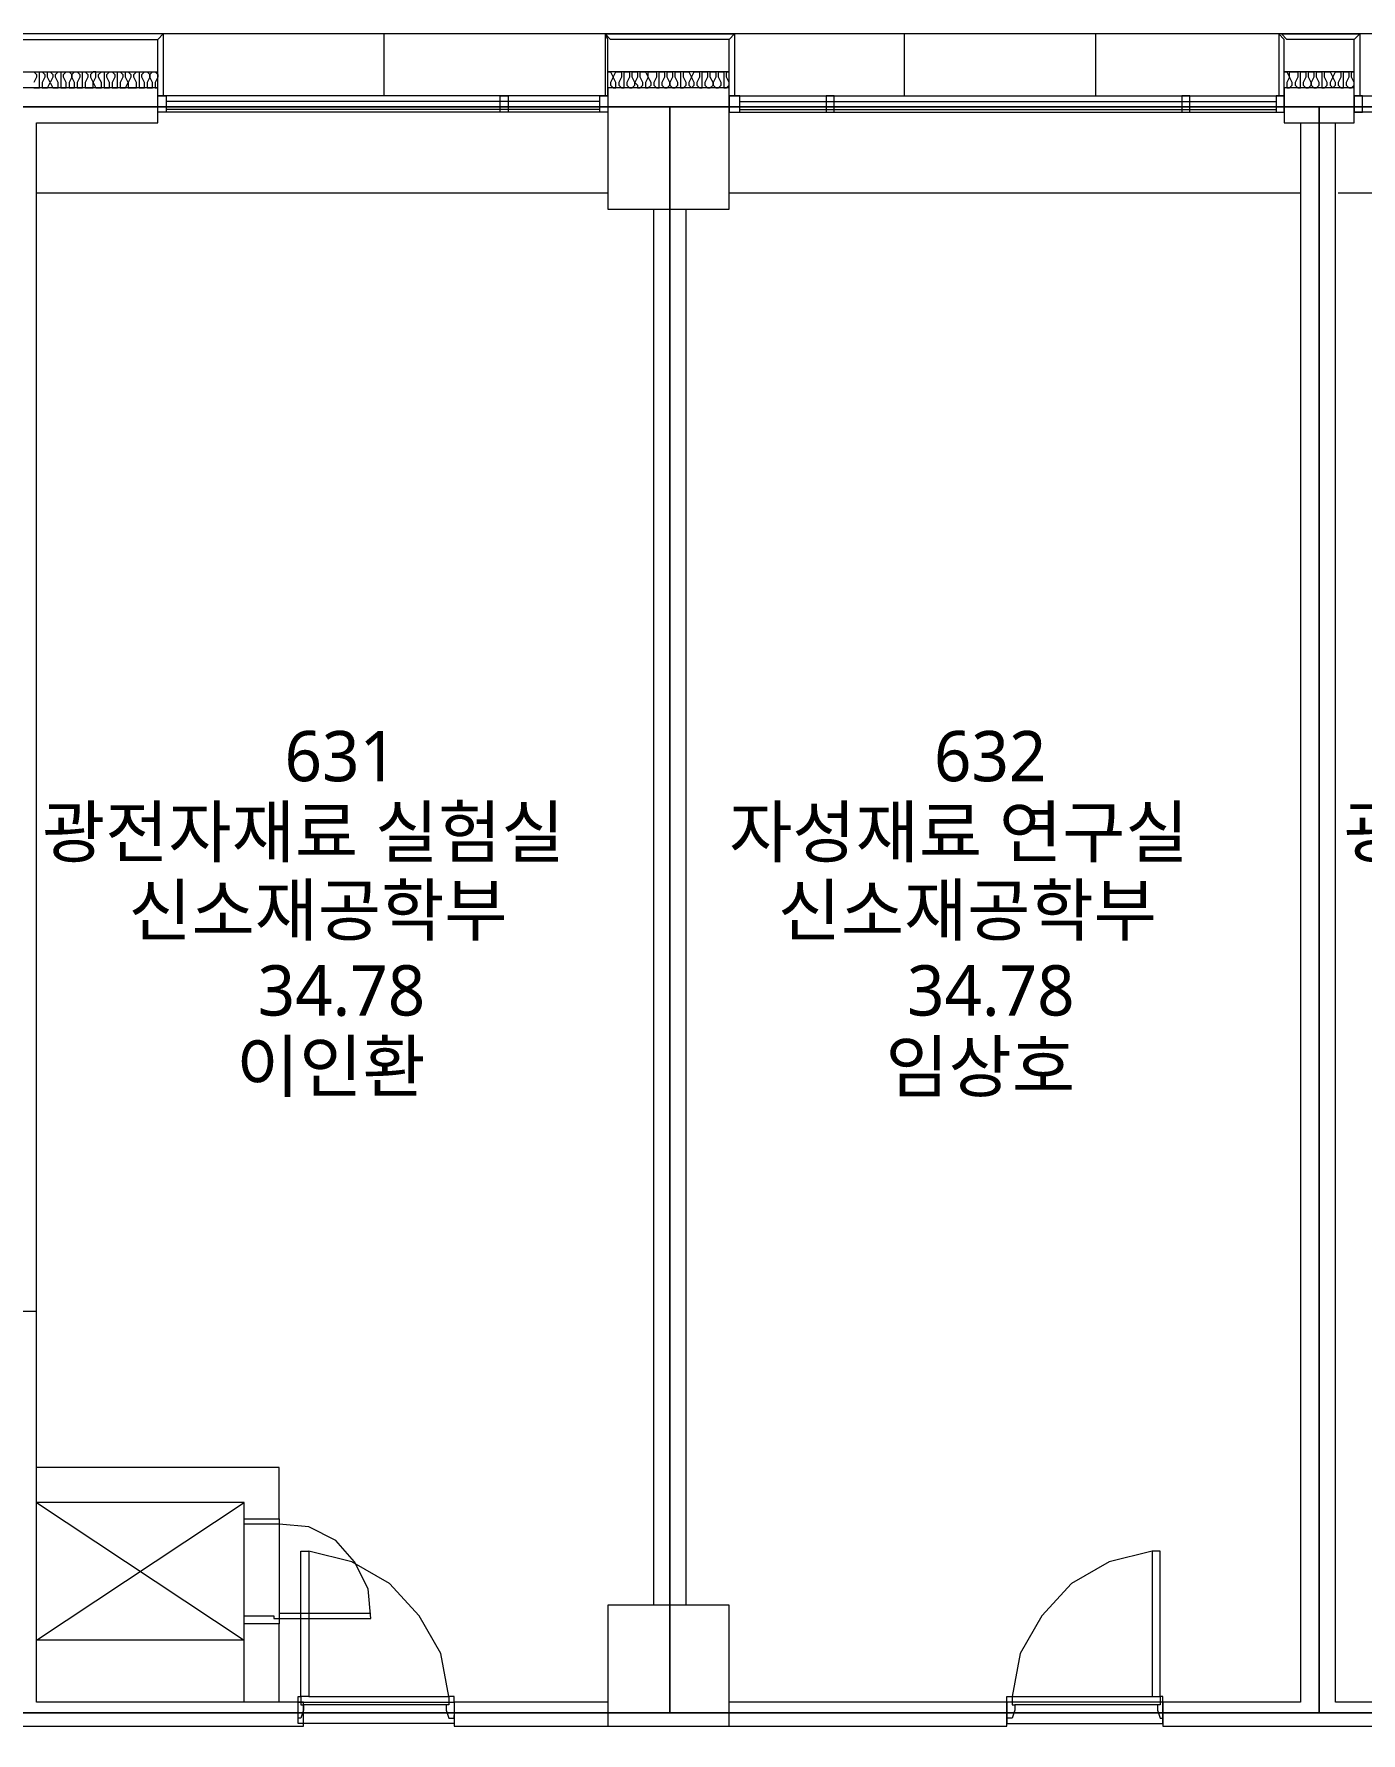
# Model space of a CAD drawing. Header units: millimetres. Extents: x -4005 to 126991, y -1911 to 106703.
# Drawn here: x 23034 to 30690, y 29588 to 39389 of the extents above; entities that cross this region are included whole.
import ezdxf

# ---------------------------------------------------------------- set-up
doc = ezdxf.new("R2010")
doc.units = ezdxf.units.MM
doc.layers.add('PDF_문자', color=7, linetype='Continuous')
doc.layers.add('PDF_형상', color=7, linetype='Continuous')
doc.styles.add('PDF 맑은 고딕', font='malgun.ttf')

msp = doc.modelspace()

# ---------------------------------------------------------------- linework, layer by layer
at = {"layer": 'PDF_형상', "lineweight": 5}
for points in [[(66310.4, 39388.8), (71922, 39388.8), (71890.9, 39357.7), (66341.5, 39357.7), (66310.4, 39388.8), (20173.8, 39388.8)], [(25054.8, 39031.2), (25054.8, 39388.8)], [(28054.9, 39388.8), (28054.9, 39031.2)], [(29158.6, 39388.8), (29158.6, 39031.2)], [(21759.3, 39171.1), (23749.1, 39171.1)], [(23034, 39171.1), (23049.5, 39155.6), (23049.5, 39140), (23034, 39109)], [(23034, 39077.9), (23049.5, 39077.9), (23065.1, 39077.9), (23065.1, 39109), (23065.1, 39140), (23065.1, 39155.6), (23065.1, 39171.1), (23080.6, 39171.1), (23096.2, 39155.6), (23096.2, 39140), (23080.6, 39109), (23080.6, 39077.9), (23096.2, 39077.9), (23111.7, 39077.9), (23127.3, 39109), (23111.7, 39140), (23111.7, 39155.6), (23111.7, 39171.1), (23127.3, 39171.1), (23142.8, 39155.6), (23142.8, 39140), (23127.3, 39109), (23142.8, 39077.9), (23158.4, 39077.9), (23173.9, 39077.9), (23173.9, 39109), (23158.4, 39140), (23158.4, 39155.6), (23173.9, 39171.1), (23189.4, 39171.1), (23189.4, 39155.6), (23189.4, 39140), (23189.4, 39109), (23189.4, 39077.9), (23205, 39077.9), (23220.5, 39077.9), (23220.5, 39109), (23205, 39140), (23205, 39155.6), (23220.5, 39171.1), (23236.1, 39171.1), (23251.6, 39155.6), (23251.6, 39140), (23236.1, 39109), (23236.1, 39077.9), (23251.6, 39077.9), (23267.2, 39077.9), (23267.2, 39109), (23251.6, 39140), (23251.6, 39155.6), (23267.2, 39171.1), (23282.7, 39171.1), (23298.3, 39155.6), (23298.3, 39140), (23282.7, 39109), (23282.7, 39077.9), (23298.3, 39077.9), (23313.8, 39077.9), (23313.8, 39109), (23313.8, 39140), (23313.8, 39155.6), (23313.8, 39171.1), (23329.3, 39171.1), (23344.9, 39155.6), (23344.9, 39140), (23329.3, 39109), (23329.3, 39077.9), (23344.9, 39077.9), (23376, 39077.9), (23376, 39109), (23391.5, 39077.9), (23407.1, 39077.9), (23422.6, 39077.9), (23422.6, 39109), (23407.1, 39140), (23407.1, 39155.6), (23422.6, 39171.1), (23438.2, 39171.1), (23438.2, 39155.6), (23438.2, 39140), (23438.2, 39109), (23438.2, 39077.9), (23453.7, 39077.9), (23469.3, 39077.9), (23469.3, 39109), (23453.7, 39140), (23453.7, 39155.6), (23469.3, 39171.1), (23484.8, 39171.1), (23500.3, 39155.6), (23500.3, 39140), (23484.8, 39109), (23484.8, 39077.9), (23500.3, 39077.9), (23515.9, 39077.9), (23515.9, 39109), (23515.9, 39140), (23515.9, 39155.6), (23515.9, 39171.1), (23531.4, 39171.1), (23547, 39155.6), (23547, 39140), (23531.4, 39109), (23531.4, 39077.9), (23547, 39077.9), (23562.5, 39077.9), (23578.1, 39109), (23562.5, 39140), (23562.5, 39155.6), (23562.5, 39171.1), (23578.1, 39171.1), (23593.6, 39155.6), (23593.6, 39140), (23578.1, 39109), (23578.1, 39077.9), (23609.2, 39077.9), (23624.7, 39077.9), (23624.7, 39109), (23609.2, 39140), (23609.2, 39155.6), (23624.7, 39171.1), (23640.2, 39171.1), (23640.2, 39155.6), (23640.2, 39140), (23640.2, 39109), (23640.2, 39077.9), (23655.8, 39077.9), (23671.3, 39077.9), (23671.3, 39109), (23655.8, 39140), (23655.8, 39155.6), (23671.3, 39171.1), (23686.9, 39171.1), (23702.4, 39155.6), (23702.4, 39140), (23686.9, 39109), (23686.9, 39077.9), (23702.4, 39077.9), (23718, 39077.9), (23718, 39109), (23702.4, 39140), (23702.4, 39155.6), (23718, 39171.1), (23733.5, 39171.1), (23749.1, 39155.6), (23749.1, 39140), (23733.5, 39109), (23733.5, 39077.9), (23749.1, 39077.9)], [(22894.1, 32020.6), (22894.1, 29626.7), (24588.5, 29626.7), (24588.5, 29766.6), (23049.5, 29766.6), (23049.5, 38875.8), (23749.1, 38875.8), (23749.1, 39077.9), (21759.3, 39077.9), (21759.3, 38875.8), (22847.5, 38875.8), (22847.5, 32222.7), (21868.1, 32222.7), (21868.1, 32020.6), (23049.5, 32020.6)], [(26345, 39031.2), (23749.1, 39031.2)], [(27044.5, 39031.2), (30246.7, 39031.2)], [(30650.9, 39031.2), (33853.1, 39031.2)], [(33853.1, 38938), (30650.9, 38938), (30697.5, 38938), (30697.5, 39031.2), (30650.9, 39031.2), (30650.9, 38938)], [(49195.7, 20470.9), (45449.4, 20470.9), (41703.2, 20470.9), (37956.9, 20470.9), (34195.1, 20470.9), (30448.8, 20470.9), (26702.5, 20470.9), (22956.3, 20470.9), (22956.3, 24465.9), (18945.8, 24465.9), (18945.8, 32129.4), (18945.8, 38969.1), (22956.3, 38969.1), (26702.5, 38969.1), (30448.8, 38969.1), (34195.1, 38969.1), (37956.9, 38969.1), (41703.2, 38969.1), (45449.4, 38969.1), (49195.7, 38969.1)], [(26345, 38938), (23749.1, 38938)], [(26298.4, 39000.1), (23795.7, 39000.1)], [(26298.4, 38953.5), (23795.7, 38953.5)], [(27044.5, 38938), (30246.7, 38938)], [(27106.7, 39000.1), (30200.1, 39000.1)], [(27106.7, 38953.5), (30200.1, 38953.5)], [(30340, 38875.8), (30340, 29766.6), (29547.2, 29766.6), (29547.2, 29626.7), (31863.4, 29626.7), (31863.4, 29766.6), (30542.1, 29766.6), (30542.1, 38875.8)], [(23049.5, 38471.6), (26345, 38471.6)], [(27044.5, 38471.6), (30340, 38471.6)], [(30557.6, 38471.6), (33853.1, 38471.6)], [(26609.3, 30326.2), (26609.3, 38378.4)], [(26795.8, 30326.2), (26795.8, 38378.4)], [(49195.7, 29704.4), (45449.4, 29704.4), (41703.2, 29704.4), (37956.9, 29704.4), (34195.1, 29704.4), (30448.8, 29704.4), (26702.5, 29704.4), (22956.3, 29704.4), (22956.3, 32129.4), (18945.8, 32129.4), (18945.8, 24465.9), (22956.3, 24465.9), (22956.3, 27326.1), (26702.5, 27326.1), (30448.8, 27326.1), (34195.1, 27326.1), (37956.9, 27326.1), (41703.2, 27326.1), (45449.4, 27326.1), (49195.7, 27326.1)], [(24448.6, 30823.6), (24448.6, 31119), (23049.5, 31119)], [(24246.5, 30264), (24246.5, 30792.6), (24246.5, 30823.6), (24246.5, 30916.9), (23049.5, 30916.9), (24246.5, 30124.1), (23049.5, 30124.1), (24246.5, 30916.9)], [(24246.5, 30823.6), (24448.6, 30823.6), (24448.6, 30792.6), (24448.6, 30248.5), (24977.1, 30248.5), (24961.5, 30419.5), (24883.8, 30574.9), (24775, 30699.3), (24619.6, 30777), (24448.6, 30792.6), (24417.5, 30792.6), (24246.5, 30792.6)], [(24619.6, 29797.7), (25427.9, 29797.7), (25381.2, 30046.4), (25256.9, 30264), (25085.9, 30450.6), (24868.3, 30574.9), (24619.6, 30637.1)], [(29485, 30637.1), (29236.3, 30574.9), (29018.7, 30450.6), (28847.7, 30264), (28723.4, 30046.4), (28676.7, 29797.7), (29485, 29797.7)], [(27044.5, 29626.7), (27044.5, 30326.2), (26345, 30326.2), (26345, 29626.7)], [(24246.5, 29766.6), (24246.5, 30217.4)], [(24448.6, 30279.6), (24977.1, 30279.6)], [(24448.6, 29766.6), (24448.6, 30217.4)], [(24557.4, 29766.6), (24557.4, 29797.7), (24572.9, 29797.7), (24572.9, 29751.1), (24588.5, 29751.1), (24588.5, 29720), (24572.9, 29673.3), (24557.4, 29673.3), (24557.4, 29688.9)], [(25459, 29766.6), (25459, 29797.7), (25427.9, 29797.7), (25427.9, 29751.1), (25412.3, 29751.1), (25412.3, 29720), (25427.9, 29673.3), (25459, 29673.3), (25459, 29688.9)], [(28645.6, 29766.6), (28645.6, 29797.7), (28676.7, 29797.7), (28676.7, 29751.1), (28692.3, 29751.1), (28692.3, 29720), (28676.7, 29673.3), (28645.6, 29673.3), (28645.6, 29688.9)], [(29547.2, 29766.6), (29547.2, 29797.7), (29531.7, 29797.7), (29531.7, 29751.1), (29516.1, 29751.1), (29516.1, 29720), (29531.7, 29673.3), (29547.2, 29673.3), (29547.2, 29688.9)], [(25412.3, 29751.1), (24588.5, 29751.1)], [(26345, 29766.6), (25459, 29766.6), (25459, 29626.7), (28645.6, 29626.7), (28645.6, 29766.6), (27044.5, 29766.6)], [(29516.1, 29751.1), (28692.3, 29751.1)]]:
    msp.add_lwpolyline(points, dxfattribs=at)
for points in [[(21759.3, 39357.7), (23749.1, 39357.7), (23780.1, 39388.8), (21728.2, 39388.8)], [(23749.1, 39357.7), (23780.1, 39388.8), (23780.1, 39031.2), (23749.1, 39031.2)], [(26345, 39357.7), (26329.5, 39388.8), (26329.5, 39031.2), (26345, 39031.2)], [(26360.6, 39357.7), (26329.5, 39388.8), (27075.6, 39388.8), (27044.5, 39357.7)], [(26345, 39357.7), (26329.5, 39388.8), (26329.5, 39031.2), (26345, 39031.2)], [(27044.5, 39357.7), (27075.6, 39388.8), (27075.6, 39031.2), (27044.5, 39031.2)], [(30246.7, 39357.7), (30215.6, 39388.8), (30215.6, 39031.2), (30246.7, 39031.2)], [(30262.3, 39357.7), (30231.2, 39388.8), (30682, 39388.8), (30650.9, 39357.7)], [(30650.9, 39357.7), (30682, 39388.8), (30682, 39031.2), (30650.9, 39031.2)], [(23391.5, 39140), (23391.5, 39155.6), (23391.5, 39171.1), (23376, 39171.1), (23360.4, 39155.6), (23360.4, 39140), (23376, 39109)], [(26702.5, 39109), (26702.5, 39093.4), (26718.1, 39077.9), (26733.6, 39077.9), (26749.2, 39093.4), (26749.2, 39109), (26733.6, 39140), (26733.6, 39171.1), (26749.2, 39171.1), (26764.7, 39171.1), (26764.7, 39140), (26764.7, 39109), (26764.7, 39093.4), (26764.7, 39077.9), (26780.3, 39077.9), (26795.8, 39093.4), (26795.8, 39109), (26780.3, 39140), (26780.3, 39171.1), (26795.8, 39171.1), (26811.4, 39171.1), (26826.9, 39140), (26842.4, 39171.1), (26858, 39171.1), (26873.5, 39171.1), (26873.5, 39140), (26858, 39109), (26858, 39093.4), (26873.5, 39077.9), (26889.1, 39077.9), (26889.1, 39093.4), (26889.1, 39109), (26889.1, 39140), (26889.1, 39171.1), (26904.6, 39171.1), (26920.2, 39171.1), (26920.2, 39140), (26904.6, 39109), (26904.6, 39093.4), (26920.2, 39077.9), (26935.7, 39077.9), (26951.3, 39093.4), (26951.3, 39109), (26935.7, 39140), (26935.7, 39171.1), (26951.3, 39171.1), (26966.8, 39171.1), (26966.8, 39140), (26951.3, 39109), (26951.3, 39093.4), (26966.8, 39077.9), (26982.3, 39077.9), (26997.9, 39093.4), (26997.9, 39109), (26982.3, 39140), (26982.3, 39171.1), (26997.9, 39171.1), (27013.4, 39171.1), (27013.4, 39140), (27013.4, 39109), (27013.4, 39093.4), (27013.4, 39077.9), (27029, 39077.9), (27044.5, 39093.4), (27044.5, 39109), (27029, 39140), (27029, 39171.1), (27044.5, 39171.1), (26345, 39171.1), (26360.6, 39171.1), (26376.1, 39140), (26391.7, 39171.1), (26407.2, 39171.1), (26422.7, 39171.1), (26422.7, 39140), (26407.2, 39109), (26407.2, 39093.4), (26422.7, 39077.9), (26438.3, 39077.9), (26438.3, 39093.4), (26438.3, 39109), (26438.3, 39140), (26438.3, 39171.1), (26453.8, 39171.1), (26469.4, 39171.1), (26469.4, 39140), (26453.8, 39109), (26453.8, 39093.4), (26469.4, 39077.9), (26484.9, 39077.9), (26500.5, 39093.4), (26500.5, 39109), (26484.9, 39140), (26484.9, 39171.1), (26500.5, 39171.1), (26516, 39171.1), (26516, 39140), (26500.5, 39109), (26516, 39093.4), (26516, 39077.9), (26531.6, 39077.9), (26547.1, 39093.4), (26547.1, 39109), (26531.6, 39140), (26531.6, 39171.1), (26547.1, 39171.1), (26562.6, 39171.1), (26578.2, 39140), (26578.2, 39171.1), (26609.3, 39171.1), (26624.8, 39171.1), (26624.8, 39140), (26609.3, 39109), (26609.3, 39093.4), (26624.8, 39077.9), (26640.4, 39077.9), (26640.4, 39093.4), (26640.4, 39109), (26640.4, 39140), (26640.4, 39171.1), (26655.9, 39171.1), (26671.5, 39171.1), (26671.5, 39140), (26655.9, 39109), (26655.9, 39093.4), (26671.5, 39077.9), (26687, 39077.9), (26702.5, 39093.4), (26702.5, 39109), (26687, 39140), (26687, 39171.1), (26702.5, 39171.1), (26718.1, 39171.1), (26718.1, 39140)], [(26376.1, 39140), (26360.6, 39109), (26360.6, 39093.4), (26376.1, 39077.9), (26391.7, 39077.9), (26391.7, 39093.4), (26391.7, 39109)], [(26578.2, 39140), (26562.6, 39109), (26562.6, 39093.4), (26562.6, 39077.9), (26578.2, 39077.9), (26593.7, 39093.4), (26593.7, 39109)], [(26826.9, 39140), (26811.4, 39109), (26811.4, 39093.4), (26826.9, 39077.9), (26842.4, 39093.4), (26842.4, 39109)], [(30542.1, 39109), (30526.5, 39140), (30542.1, 39171.1), (30557.6, 39171.1), (30573.2, 39171.1), (30573.2, 39140), (30557.6, 39109), (30557.6, 39093.4), (30573.2, 39077.9), (30588.7, 39077.9), (30588.7, 39093.4), (30588.7, 39109), (30588.7, 39140), (30588.7, 39171.1), (30604.3, 39171.1), (30619.8, 39171.1), (30619.8, 39140), (30604.3, 39109), (30604.3, 39093.4), (30619.8, 39077.9), (30635.3, 39077.9), (30650.9, 39093.4), (30650.9, 39109), (30635.3, 39140), (30635.3, 39171.1), (30650.9, 39171.1), (30246.7, 39171.1), (30262.3, 39171.1), (30277.8, 39140), (30277.8, 39171.1), (30308.9, 39171.1), (30324.5, 39171.1), (30324.5, 39140), (30308.9, 39109), (30308.9, 39093.4), (30324.5, 39077.9), (30340, 39077.9), (30340, 39093.4), (30340, 39109), (30340, 39140), (30340, 39171.1), (30355.5, 39171.1), (30371.1, 39171.1), (30371.1, 39140), (30355.5, 39109), (30355.5, 39093.4), (30371.1, 39077.9), (30386.6, 39077.9), (30402.2, 39093.4), (30402.2, 39109), (30386.6, 39140), (30386.6, 39171.1), (30402.2, 39171.1), (30417.7, 39171.1), (30417.7, 39140), (30402.2, 39109), (30402.2, 39093.4), (30417.7, 39077.9), (30433.3, 39077.9), (30448.8, 39093.4), (30448.8, 39109), (30433.3, 39140), (30433.3, 39171.1), (30448.8, 39171.1), (30464.4, 39171.1), (30464.4, 39140), (30464.4, 39109), (30464.4, 39093.4), (30464.4, 39077.9), (30479.9, 39077.9), (30495.4, 39093.4), (30495.4, 39109), (30479.9, 39140), (30479.9, 39171.1), (30495.4, 39171.1), (30511, 39171.1), (30526.5, 39140), (30511, 39109), (30511, 39093.4), (30526.5, 39077.9), (30542.1, 39093.4)], [(30277.8, 39140), (30262.3, 39109), (30262.3, 39093.4), (30262.3, 39077.9), (30277.8, 39077.9), (30293.4, 39093.4), (30293.4, 39109)], [(23795.7, 38938), (23749.1, 38938), (23749.1, 39031.2), (23795.7, 39031.2)], [(25769.9, 38938), (25723.2, 38938), (25723.2, 39031.2), (25769.9, 39031.2)], [(26345, 38938), (26298.4, 38938), (26298.4, 39031.2), (26345, 39031.2)], [(27044.5, 39077.9), (26345, 39077.9), (26345, 38378.4), (27044.5, 38378.4)], [(27044.5, 39077.9), (26345, 39077.9), (26345, 38378.4), (27044.5, 38378.4)], [(27044.5, 38938), (27106.7, 38938), (27106.7, 39031.2), (27044.5, 39031.2)], [(27604.1, 38938), (27650.8, 38938), (27650.8, 39031.2), (27604.1, 39031.2)], [(29656, 38938), (29702.7, 38938), (29702.7, 39031.2), (29656, 39031.2)], [(30200.1, 38938), (30246.7, 38938), (30246.7, 39031.2), (30200.1, 39031.2)], [(30246.7, 38875.8), (30650.9, 38875.8), (30650.9, 39077.9), (30246.7, 39077.9)], [(22956.3, 38969.1), (22956.3, 32129.4), (22956.3, 29704.4), (26702.5, 29704.4), (26702.5, 38969.1)], [(26702.5, 38969.1), (26702.5, 29704.4), (30448.8, 29704.4), (30448.8, 38969.1)], [(30448.8, 38969.1), (30448.8, 29704.4), (34195.1, 29704.4), (34195.1, 38969.1)], [(24572.9, 29797.7), (24572.9, 30637.1), (24619.6, 30637.1), (24619.6, 29797.7)], [(29531.7, 29797.7), (29531.7, 30637.1), (29485, 30637.1), (29485, 29797.7)], [(26345, 29626.7), (27044.5, 29626.7), (27044.5, 30326.2), (26345, 30326.2)], [(24448.6, 30217.4), (24246.5, 30217.4), (24246.5, 30264), (24417.5, 30264), (24417.5, 30248.5), (24448.6, 30248.5)], [(24557.4, 29766.6), (25459, 29766.6), (25459, 29642.2), (24557.4, 29642.2)], [(29547.2, 29766.6), (28645.6, 29766.6), (28645.6, 29642.2), (29547.2, 29642.2)]]:
    msp.add_lwpolyline(points, close=True, dxfattribs=at)

# ---------------------------------------------------------------- texts
at = {"layer": 'PDF_문자', "char_height": 290.49, "attachment_point": 4, "style": 'PDF 맑은 고딕'}
for s, insert in [('631', (24479.5, 35221.1)), ('632', (28226.1, 35221.1)), ('광전자재료 실험실', (23080.7, 34770.4)), ('자성재료 연구실', (27044.7, 34770.4)), ('광전자재료 실험실', (30588.8, 34770.4)), ('신소재공학부', (23578.2, 34319.4)), ('신소재공학부', (27324.4, 34319.4)), ('34.78', (24324.3, 33868.8)), ('34.78', (28070.5, 33868.8)), ('이인환', (24199.8, 33417.7)), ('임상호', (27946, 33417.7))]:
    msp.add_mtext(s, dxfattribs=dict(at, insert=insert))

doc.saveas('drawing.dxf')
